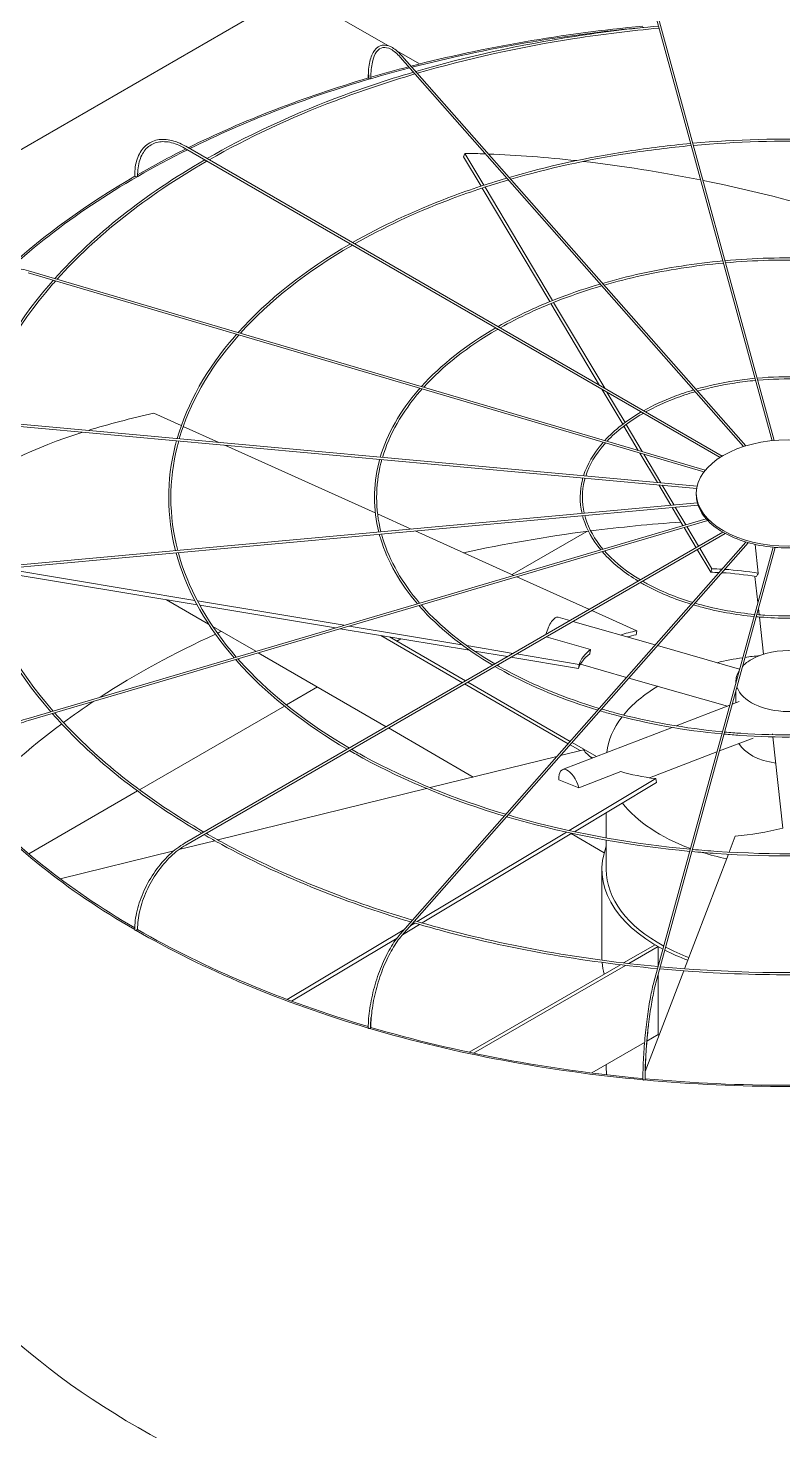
# Model space of a CAD drawing. Header units: millimetres. Extents: x -312439 to 477422, y -331570 to 212570.
# Drawn here: x 398408 to 398622.3, y 106954.5 to 107352.6 of the extents above; entities that cross this region are included whole.
import ezdxf

# ---------------------------------------------------------------- set-up
doc = ezdxf.new("R2010")
doc.units = ezdxf.units.MM

msp = doc.modelspace()

# ---------------------------------------------------------------- linework, layer by layer
at = {"color": 3, "linetype": 'Continuous', "lineweight": 0, "extrusion": (0, 0.816497, 0.57735)}
for p, q in [((398510.107, 107347.577), (398354.671, 107437.318)), ((398548.537, 107400.399), (397558.978, 106829.076))]:
    msp.add_line(p, q, dxfattribs=at)
at = {"color": 0, "linetype": 'Continuous', "lineweight": 0, "extrusion": (0, 0.816497, 0.57735)}
for p, q in [((398619.266, 107235.452), (398585.673, 107357.907)), ((398619.884, 107235.511), (398586.263, 107358.069)), ((398519.137, 107342.363), (398512.715, 107346.071)), ((398611.164, 107233.786), (398513.665, 107344.265)), ((398611.805, 107233.985), (398514.124, 107344.67)), ((398452.432, 107318.485), (398604.464, 107230.709)), ((398605.055, 107231.075), (398452.738, 107319.015)), ((398531.664, 107316.042), (398532.034, 107317.009)), ((398532.034, 107317.009), (398537.418, 107307.961)), ((398536.627, 107307.701), (398531.664, 107316.042)), ((398556.127, 107274.927), (398536.948, 107307.162)), ((398537.739, 107307.421), (398556.89, 107275.235)), ((398599.885, 107226.598), (398407.954, 107283.059)), ((398408.127, 107283.647), (398600.294, 107227.116)), ((398570.27, 107251.158), (398556.444, 107274.394)), ((398557.207, 107274.702), (398571.71, 107250.326)), ((398576.835, 107240.123), (398570.91, 107250.081)), ((398572.351, 107249.249), (398577.49, 107240.612)), ((398384.595, 107241.436), (398597.835, 107221.937)), ((398597.949, 107222.541), (398384.65, 107242.046)), ((398451.475, 107239.761), (398443.717, 107243.253)), ((398462.143, 107234.96), (398452.035, 107239.509)), ((398581.239, 107232.721), (398577.15, 107239.593)), ((398577.805, 107240.083), (398582.386, 107232.384)), ((398506.572, 107214.964), (398463.858, 107234.188)), ((398586.683, 107223.571), (398581.7, 107231.948)), ((398582.846, 107231.61), (398587.683, 107223.48)), ((398590.52, 107217.123), (398587.07, 107222.921)), ((398588.07, 107222.83), (398591.417, 107217.205)), ((398384.595, 107198.293), (398598.036, 107217.811)), ((398597.733, 107220.103), (398597.733, 107220.603)), ((398384.65, 107197.683), (398598.217, 107217.212)), ((398516.76, 107210.378), (398507.223, 107214.671)), ((398593.937, 107211.381), (398590.867, 107216.54)), ((398591.764, 107216.622), (398594.741, 107211.618)), ((398407.954, 107156.67), (398600.524, 107213.319)), ((398600.984, 107212.816), (398408.127, 107156.082)), ((398545.918, 107197.255), (398517.895, 107209.867)), ((398545.411, 107197.483), (398566.603, 107209.718)), ((398597.674, 107205.1), (398594.26, 107210.838)), ((398595.065, 107211.075), (398598.378, 107205.506)), ((398452.432, 107121.244), (398605.285, 107209.494)), ((398452.738, 107120.714), (398605.905, 107209.145)), ((398513.665, 107095.464), (398611.841, 107206.709)), ((398612.492, 107206.521), (398514.124, 107095.059)), ((398615.341, 107197.827), (398614.429, 107206.036)), ((398585.673, 107081.822), (398619.526, 107205.227)), ((398586.263, 107081.66), (398620.146, 107205.172)), ((398601.818, 107198.135), (398597.987, 107204.574)), ((398598.691, 107204.98), (398602.188, 107199.102)), ((398455.98, 107188.876), (398396.548, 107198.771)), ((398401.094, 107199.187), (398455.298, 107190.162)), ((398601.818, 107198.135), (398602.188, 107199.102)), ((398567.366, 107187.602), (398546.776, 107196.869)), ((398614.398, 107196.956), (398615.222, 107189.539)), ((398459.244, 107183.414), (398447.27, 107190.326)), ((398456.054, 107190.036), (398497.77, 107183.091)), ((398495.224, 107182.343), (398456.748, 107188.748)), ((398580.839, 107181.538), (398568.055, 107187.292)), ((398615.406, 107187.891), (398615.61, 107186.051)), ((398472.617, 107175.692), (398460.435, 107182.725)), ((398533.304, 107176.003), (398496.61, 107182.112)), ((398499.156, 107182.861), (398531.185, 107177.528)), ((398558.488, 107185.363), (398561.834, 107184.408)), ((398562.653, 107184.174), (398586.053, 107177.489)), ((398615.679, 107185.43), (398616.854, 107174.864)), ((398508.126, 107180.195), (398531.331, 107166.797)), ((398532.197, 107167.297), (398510.56, 107179.789)), ((398512.662, 107178.575), (398513.824, 107179.246)), ((398555.084, 107179.804), (398567.707, 107176.198)), ((398580.674, 107180.393), (398580.839, 107181.538)), ((398509.678, 107154.295), (398473.35, 107175.269)), ((398532.528, 107177.304), (398545.725, 107175.107)), ((398544.149, 107174.197), (398534.728, 107175.766)), ((398564.26, 107170.849), (398545.099, 107174.039)), ((398546.676, 107174.949), (398564.424, 107171.994)), ((398586.705, 107177.302), (398610.037, 107170.637)), ((398564.26, 107170.849), (398564.424, 107171.994)), ((398564.825, 107172.055), (398577.949, 107168.306)), ((398531.944, 107166.443), (398561.331, 107149.476)), ((398561.916, 107150.139), (398532.81, 107166.943)), ((398578.602, 107168.12), (398606.557, 107160.134)), ((398608.992, 107167.256), (398608.992, 107166.826)), ((398481.325, 107160.483), (398490.143, 107165.574)), ((398608.992, 107164.511), (398608.992, 107161.07)), ((398439.605, 107136.396), (398480.756, 107160.154)), ((398591.998, 107154.534), (398607.226, 107160.391)), ((398607.936, 107160.664), (398609.881, 107161.412)), ((398534.392, 107140.026), (398510.29, 107153.942)), ((398559.774, 107142.139), (398590.871, 107154.1)), ((398569.376, 107145.832), (398562.457, 107149.826)), ((398604.304, 107147.422), (398613.85, 107151.094)), ((398619.393, 107152.031), (398619.366, 107152.273)), ((398622.341, 107125.516), (398619.461, 107151.417)), ((398558.158, 107145.88), (398522.142, 107137.009)), ((398565.681, 107147.734), (398559.202, 107146.138)), ((398561.873, 107149.164), (398564.748, 107147.504)), ((398567.383, 107145.982), (398568.336, 107145.432)), ((398584.477, 107139.796), (398603.594, 107147.149)), ((398558.704, 107139.245), (398564.401, 107136.976)), ((398561.612, 107124.838), (398586.203, 107139.558)), ((398586.409, 107138.427), (398563.152, 107124.506)), ((398564.401, 107136.976), (398576.333, 107141.566)), ((398586.409, 107138.427), (398586.203, 107139.558)), ((398408.14, 107118.23), (398439.027, 107136.062)), ((398521.137, 107136.761), (398461.868, 107122.162)), ((398572.168, 107122.745), (398572.168, 107129.902)), ((398460.995, 107121.947), (398450.802, 107119.437)), ((398518.469, 107099.014), (398560.846, 107124.38)), ((398562.381, 107124.045), (398519.883, 107098.606)), ((398571.582, 107118.555), (398562.23, 107123.954)), ((398572.168, 107113.813), (398572.168, 107122.123)), ((398608.81, 107123.252), (398607.071, 107118.714)), ((398449.356, 107119.08), (398417.096, 107111.134)), ((398606.841, 107118.114), (398594.386, 107085.605)), ((398570.943, 107088.81), (398570.943, 107113.813)), ((398519.163, 107098.176), (398514.311, 107095.271)), ((398516.658, 107097.93), (398517.753, 107098.586)), ((398481.526, 107076.901), (398514.926, 107096.894)), ((398512.737, 107094.329), (398482.818, 107076.42)), ((398586.043, 107092.418), (398577.101, 107087.255)), ((398578.543, 107087.088), (398586.909, 107091.917)), ((398586.909, 107091.917), (398586.043, 107092.418)), ((398586.909, 107091.917), (398586.909, 107086.329)), ((398576.215, 107086.743), (398533.229, 107061.926)), ((398534.497, 107061.657), (398577.653, 107086.574)), ((398594.157, 107085.008), (398583.235, 107056.501)), ((398586.909, 107084.014), (398586.909, 107066.914)), ((398586.909, 107066.914), (398583.705, 107065.065)), ((398583.04, 107064.681), (398568.07, 107056.038)), ((398572.168, 107057.417), (398572.168, 107058.403)), ((398582.557, 107054.732), (398582.455, 107054.463))]:
    msp.add_line(p, q, dxfattribs=at)
at = {"color": 0, "linetype": 'Continuous', "lineweight": 0}
for centre, major_axis, ratio, start_param, end_param in [((398623.967, 107203.592), (-262.225, 0), 0.5773503, 4.8709744, 5.1337903), ((398623.967, 107203.592), (-261.613, 0), 0.5773503, 4.8702538, 5.1336735), ((398623.967, 107203.592), (-261.613, 0), 0.5773503, 5.1364588, 5.1836819), ((398623.967, 107203.592), (-262.225, 0), 0.5773503, 5.1365691, 5.1818933), ((398623.967, 107203.592), (-262.225, 0), 0.5773503, 5.1849758, 5.420347), ((398623.967, 107203.592), (-261.613, 0), 0.5773503, 5.183912, 5.4201653), ((398504.881, 107338.47), (0.306, 0), 0.5773503, 3.1415927, 4.134446), ((398505.02, 107338.313), (0.306, 0.003), 0.5659728, 3.6079382, 5.1787345), ((398505.02, 107338.313), (0.306, 0.003), 0.5659728, 5.1787345, 6.2831853), ((398623.967, 107203.592), (-261.613, 0), 0.5773503, 5.4234857, 5.718128), ((398623.967, 107203.592), (-262.225, 0), 0.5773503, 5.4236595, 5.4949761), ((398624.338, 107161.875), (-236.033, 90.421), 0.5343599, 5.2814302, 5.3074736), ((398624.338, 107161.875), (-236.033, 90.421), 0.5343599, 5.1688261, 5.2776752), ((398624.338, 107161.875), (-236.033, 90.421), 0.5343599, 5.0198116, 5.1604272), ((398623.967, 107203.592), (-262.225, 0), 0.5773503, 5.4989549, 5.7196003), ((398438.546, 107310.645), (0.306, 0), 0.5773503, 3.1415927, 4.450555), ((398438.763, 107310.52), (0.306, 0.004), 0.5683066, 3.9193388, 5.4901351), ((398438.763, 107310.52), (0.306, 0.004), 0.5683066, 5.4901351, 6.2831853), ((398624.338, 107161.875), (-236.033, 90.421), 0.5343599, 4.8289255, 5.0170065), ((398624.132, 107162.054), (-250.189, 35.961), 0.3284711, 5.5638228, 5.6785471), ((398624.132, 107162.054), (-250.189, 35.961), 0.3284711, 5.6885713, 5.965771), ((398623.859, 107220.103), (-26.126, 0), 0.5773503, 0, 0.1535113), ((398623.859, 107220.103), (-26.126, 0), 0.5773503, 0.160648, 0.4676706), ((398623.967, 107062.352), (-261.613, 0), 0.5773503, 4.9315023, 5.0730373), ((398623.967, 107062.352), (-261.613, 0), 0.5773503, 4.8296672, 4.9289778), ((398623.859, 107220.103), (-26.126, 0), 0.5773503, 0.4748072, 0.7818298), ((398623.859, 107220.103), (-26.126, 0), 0.5773503, 0.7889665, 1.0959891), ((398623.859, 107220.103), (-26.126, 0), 0.5773503, 1.1031258, 1.4101484), ((398623.859, 107220.103), (-26.126, 0), 0.5773503, 1.417285, 1.7243076), ((398623.967, 107160.908), (-56.639, 21.698), 0.5343599, 5.2632147, 5.3074736), ((398624.338, 107161.875), (56.639, -21.698), 0.5343599, 2.113134, 2.1658809), ((398623.967, 107160.908), (-56.639, 21.698), 0.5343599, 5.0728277, 5.2488944), ((398624.338, 107161.875), (56.639, -21.698), 0.5343599, 1.92896, 2.0989228), ((398556.969, 107180.049), (1.518, 5.315), 0.3621096, 0, 1.5955332), ((398623.967, 107062.352), (-261.613, 0), 0.5773503, 5.3840325, 5.5566031), ((398623.967, 107062.352), (-261.613, 0), 0.5773503, 5.3759613, 5.381266), ((398624.132, 107162.054), (-60.036, 8.629), 0.3284711, 5.5638228, 5.6832782), ((398623.967, 107160.908), (-60.036, 8.629), 0.3284711, 5.5638228, 5.6281345), ((398623.967, 107160.908), (-60.036, 8.629), 0.3284711, 5.9809914, 6.2156373), ((398624.132, 107162.054), (-60.036, 8.629), 0.3284711, 5.9787164, 6.2156373), ((398623.967, 107144.944), (-51.8, 0), 0.5773503, 4.9668384, 5.1151413), ((398623.967, 107144.944), (-51.8, 0), 0.5773503, 4.8725497, 4.9536635), ((398623.967, 107167.256), (-14.976, 0), 0.5773503, 3.6916997, 5.4977871), ((398623.967, 107167.256), (-14.976, 0), 0.5773503, 5.9253681, 6.3268432), ((398623.967, 107167.256), (-14.976, 0), 0.5773503, 5.4977871, 5.7722245), ((398623.967, 107144.944), (-51.8, 0), 0.5773503, 5.5125312, 5.8454489), ((398623.967, 107167.256), (-14.976, 0), 0.5773503, 0.1968015, 2.9056449), ((398623.967, 107062.352), (-261.613, 0), 0.5773503, 5.5668053, 5.6187776), ((398623.967, 107062.352), (-261.613, 0), 0.5773503, 5.6218563, 5.7966666), ((398623.967, 107144.944), (-51.8, 0), 0.5773503, 5.864801, 6.2160224), ((398623.762, 107162.04), (-59.674, -10.853), 0.3443205, 0.1772511, 0.3142745), ((398623.967, 107152.348), (-14.976, 0), 0.5773503, 0.3310244, 1.3226651), ((398561.758, 107136.979), (-1.984, 5.159), 0.4527097, 4.5393785, 7.2340672), ((398623.762, 107162.04), (-59.674, -10.853), 0.3443205, 0.5921448, 0.8290657), ((398623.967, 107203.592), (-262.225, 0), 0.5773503, 0.4717795, 0.7837457), ((398623.967, 107203.592), (-261.613, 0), 0.5773503, 0.4715588, 0.781436), ((398623.967, 107144.944), (-51.8, 0), 0.5773503, 0.4237953, 1.0021877), ((398623.597, 107161.848), (-56.425, -22.248), 0.5660586, 1.0925617, 1.3294826), ((398623.967, 107113.813), (-53.025, 0), 0.5773503, 6.0678252, 7.1147249), ((398623.967, 107144.944), (-51.8, 0), 0.5773503, 1.0153625, 1.0203014), ((398623.967, 107144.944), (-51.8, 0), 0.5773503, 1.0757224, 1.2236785), ((398623.967, 107113.813), (-51.8, 0), 0.5773503, 0, 0.8158921), ((398438.546, 107096.664), (0.306, 0), 0.5773503, 3.1415927, 6.0213513), ((398623.967, 107203.592), (-262.225, 0), 0.5773503, 0.7858257, 1.0981183), ((398438.763, 107096.789), (0.306, 0.004), 0.5862544, 5.4898935, 6.2831853), ((398623.967, 107203.592), (-261.613, 0), 0.5773503, 0.7858227, 1.096892), ((398623.967, 107113.813), (-53.025, 0), 0.5773503, 0.8456372, 1.0001122), ((398623.967, 107113.813), (-51.8, 0), 0.5773503, 0.8304704, 0.9913861), ((398623.967, 107088.81), (-53.025, 0), 0.5773503, 0, 0.0255506), ((398623.967, 107088.81), (-53.025, 0), 0.5773503, 0.0459168, 0.1554998), ((398504.881, 107068.838), (-0.306, 0), 0.5773503, 0, 3.1415927), ((398623.967, 107203.592), (-262.225, 0), 0.5773503, 1.0998851, 1.4125333), ((398505.02, 107068.996), (-0.306, -0.003), 0.5885883, 2.6652649, 3.1415927), ((398623.967, 107203.592), (-261.613, 0), 0.5773503, 1.1000981, 1.4118355), ((398623.967, 107088.81), (-53.025, 0), 0.5773503, 0.7969487, 0.8037884), ((398623.967, 107057.417), (-51.8, 0), 0.5773503, 0, 0.0632109), ((398582.91, 107054.384), (-0.306, -0.001), 0.5898153, 2.9827557, 3.1415927), ((398623.967, 107203.592), (-261.613, 0), 0.5773503, 1.41439, 1.726367), ((398582.862, 107054.21), (-0.306, 0), 0.5773503, 0, 3.1415927), ((398623.967, 107203.592), (-262.225, 0), 0.5773503, 1.4139544, 1.727034)]:
    msp.add_ellipse(centre, major_axis=major_axis, ratio=ratio, start_param=start_param, end_param=end_param, dxfattribs=at)
msp.add_ellipse((398623.859, 107220.603), major_axis=(-26.126, 0), ratio=0.5773503, dxfattribs=at)
at = {"color": 3, "linetype": 'Continuous', "lineweight": 0}
msp.add_ellipse((398623.967, 107062.852), major_axis=(-262.225, 0), ratio=0.5773503, start_param=0, end_param=2.3561945, dxfattribs=at)
at = {"color": 0, "linetype": 'Continuous', "lineweight": 0}
for points, knots in [([(398586.982, 107353.132), (398578.976, 107352.395), (398571.035, 107351.418), (398547.608, 107347.792), (398532.446, 107344.444), (398518.039, 107340.233)], [5.65586592, 5.65586592, 5.65586592, 5.65586592, 5.75969853, 5.75969853, 5.96646224, 5.96646224, 5.96646224, 5.96646224]), ([(398587.147, 107352.532), (398579.07, 107351.791), (398571.06, 107350.805), (398547.739, 107347.187), (398532.743, 107343.879), (398518.487, 107339.726)], [5.65539644, 5.65539644, 5.65539644, 5.65539644, 5.76029586, 5.76029586, 5.96514032, 5.96514032, 5.96514032, 5.96514032]), ([(398504.575, 107338.47), (398504.575, 107340.185), (398504.725, 107341.734), (398505.322, 107344.36), (398505.766, 107345.438), (398506.947, 107347.023), (398507.696, 107347.529), (398509.336, 107347.814), (398510.196, 107347.64), (398512.009, 107346.72), (398512.974, 107345.934), (398513.998, 107344.811), (398514.061, 107344.741), (398514.124, 107344.67)], [4.712389, 4.712389, 4.712389, 4.712389, 5.0265482, 5.0265482, 5.3407075, 5.3407075, 5.6548668, 5.6548668, 5.9484515, 5.9484515, 6.2626108, 6.2626108, 6.2831853, 6.2831853, 6.2831853, 6.2831853]), ([(398513.665, 107344.265), (398512.75, 107345.301), (398511.842, 107346.066), (398510.159, 107346.988), (398509.394, 107347.145), (398508.052, 107346.91), (398507.455, 107346.516), (398506.428, 107345.117), (398506.011, 107344.112), (398505.459, 107341.609), (398505.319, 107340.118), (398505.325, 107338.411), (398505.326, 107338.363), (398505.326, 107338.315)], [0, 0, 0, 0, 0.3146448, 0.3146448, 0.6289116, 0.6289116, 0.9461796, 0.9461796, 1.2634477, 1.2634477, 1.5772832, 1.5772832, 1.5863402, 1.5863402, 1.5863402, 1.5863402]), ([(398517.391, 107340.043), (398509.717, 107337.782), (398502.259, 107335.277), (398482.027, 107327.589), (398469.85, 107321.881), (398458.773, 107315.531)], [5.96956861, 5.96956861, 5.96956861, 5.96956861, 6.07987049, 6.07987049, 6.27966483, 6.27966483, 6.27966483, 6.27966483]), ([(398517.838, 107339.536), (398510.065, 107337.254), (398502.513, 107334.72), (398482.363, 107327.059), (398470.337, 107321.431), (398459.387, 107315.176)], [5.96825255, 5.96825255, 5.96825255, 5.96825255, 6.08012371, 6.08012371, 6.27780239, 6.27780239, 6.27780239, 6.27780239]), ([(398504.723, 107339.325), (398504.717, 107339.12), (398504.714, 107338.914), (398504.712, 107338.574), (398504.713, 107338.444), (398504.714, 107338.312)], [7.805980691, 7.805980691, 7.805980691, 7.805980691, 7.845140151, 7.845140151, 7.869416781, 7.869416781, 7.869416781, 7.869416781]), ([(398438.24, 107310.645), (398438.24, 107312.37), (398438.476, 107313.965), (398439.41, 107316.744), (398440.108, 107317.928), (398441.907, 107319.748), (398443.005, 107320.384), (398445.473, 107321.036), (398446.84, 107321.053), (398449.705, 107320.484), (398451.204, 107319.896), (398452.711, 107319.03), (398452.725, 107319.023), (398452.738, 107319.015)], [0, 0, 0, 0, 0.3141593, 0.3141593, 0.6283185, 0.6283185, 0.9411039, 0.9411039, 1.2538555, 1.2538555, 1.5680148, 1.5680148, 1.5707963, 1.5707963, 1.5707963, 1.5707963]), ([(398650.974, 107319.861), (398645.39, 107320.364), (398639.764, 107320.711), (398621.647, 107321.323), (398609.093, 107320.973), (398596.745, 107319.861)], [5.34296141, 5.34296141, 5.34296141, 5.34296141, 5.43938168, 5.43938168, 5.65261288, 5.65261288, 5.65261288, 5.65261288]), ([(398452.432, 107318.485), (398450.994, 107319.315), (398449.562, 107319.875), (398446.863, 107320.41), (398445.596, 107320.385), (398443.345, 107319.772), (398442.358, 107319.184), (398440.736, 107317.491), (398440.1, 107316.382), (398439.255, 107313.735), (398439.047, 107312.197), (398439.069, 107310.524)], [4.712389, 4.712389, 4.712389, 4.712389, 5.029657, 5.029657, 5.3469251, 5.3469251, 5.6641931, 5.6641931, 5.9814611, 5.9814611, 6.2987292, 6.2987292, 6.2987292, 6.2987292]), ([(398596.125, 107319.804), (398590.14, 107319.252), (398584.204, 107318.521), (398566.688, 107315.811), (398555.35, 107313.312), (398544.572, 107310.168)], [5.65618024, 5.65618024, 5.65618024, 5.65618024, 5.75959703, 5.75959703, 5.96555925, 5.96555925, 5.96555925, 5.96555925]), ([(398596.29, 107319.204), (398590.234, 107318.648), (398584.229, 107317.908), (398566.819, 107315.206), (398555.646, 107312.746), (398545.02, 107309.661)], [5.6555551, 5.6555551, 5.6555551, 5.6555551, 5.760393, 5.760393, 5.9637948, 5.9637948, 5.9637948, 5.9637948]), ([(398650.809, 107319.26), (398645.202, 107319.764), (398639.552, 107320.11), (398621.544, 107320.705), (398609.126, 107320.357), (398596.909, 107319.26)], [5.34359392, 5.34359392, 5.34359392, 5.34359392, 5.44060854, 5.44060854, 5.65198037, 5.65198037, 5.65198037, 5.65198037]), ([(398543.923, 107309.978), (398538.173, 107308.284), (398532.584, 107306.406), (398517.463, 107300.661), (398508.373, 107296.405), (398500.096, 107291.673)], [5.96969757, 5.96969757, 5.96969757, 5.96969757, 6.07982614, 6.07982614, 6.27841616, 6.27841616, 6.27841616, 6.27841616]), ([(398544.371, 107309.471), (398538.52, 107307.755), (398532.837, 107305.849), (398517.799, 107300.131), (398508.859, 107295.955), (398500.711, 107291.318)], [5.96794353, 5.96794353, 5.96794353, 5.96794353, 6.08016355, 6.08016355, 6.27592849, 6.27592849, 6.27592849, 6.27592849]), ([(398605.265, 107286.487), (398601.302, 107286.12), (398597.371, 107285.636), (398585.765, 107283.842), (398578.247, 107282.189), (398571.097, 107280.113)], [5.65683386, 5.65683386, 5.65683386, 5.65683386, 5.75939254, 5.75939254, 5.96383461, 5.96383461, 5.96383461, 5.96383461]), ([(398605.43, 107285.887), (398601.396, 107285.516), (398597.397, 107285.023), (398585.896, 107283.236), (398578.544, 107281.624), (398571.545, 107279.605)], [5.65589869, 5.65589869, 5.65589869, 5.65589869, 5.76058509, 5.76058509, 5.96118261, 5.96118261, 5.96118261, 5.96118261]), ([(398641.834, 107286.544), (398638.16, 107286.872), (398634.46, 107287.1), (398622.45, 107287.508), (398614.1, 107287.278), (398605.885, 107286.544)], [5.34408303, 5.34408303, 5.34408303, 5.34408303, 5.43906993, 5.43906993, 5.65149126, 5.65149126, 5.65149126, 5.65149126]), ([(398641.669, 107285.943), (398637.972, 107286.272), (398634.248, 107286.498), (398622.347, 107286.889), (398614.133, 107286.662), (398606.049, 107285.943)], [5.34503474, 5.34503474, 5.34503474, 5.34503474, 5.44090812, 5.44090812, 5.65053954, 5.65053954, 5.65053954, 5.65053954]), ([(398390.045, 107272.346), (398390.045, 107274.079), (398390.344, 107275.729), (398391.52, 107278.698), (398392.396, 107280.017), (398394.637, 107282.184), (398396.001, 107283.032), (398399.072, 107284.173), (398400.779, 107284.467), (398404.368, 107284.48), (398406.249, 107284.199), (398408.127, 107283.647)], [4.712389, 4.712389, 4.712389, 4.712389, 5.0265482, 5.0265482, 5.3407075, 5.3407075, 5.6548668, 5.6548668, 5.969026, 5.969026, 6.2831853, 6.2831853, 6.2831853, 6.2831853]), ([(398415.095, 107280.958), (398414.87, 107280.703), (398414.646, 107280.448), (398403.806, 107267.978), (398396.408, 107254.824), (398392.573, 107241.322)], [0.31387846, 0.31387846, 0.31387846, 0.31387846, 0.32022171, 0.32022171, 0.6228537, 0.6228537, 0.6228537, 0.6228537]), ([(398415.744, 107280.767), (398415.471, 107280.46), (398415.201, 107280.152), (398404.369, 107267.706), (398397.015, 107254.65), (398393.193, 107241.265)], [0.31209175, 0.31209175, 0.31209175, 0.31209175, 0.31977769, 0.31977769, 0.62202139, 0.62202139, 0.62202139, 0.62202139]), ([(398570.448, 107279.923), (398566.623, 107278.795), (398562.905, 107277.545), (398552.895, 107273.743), (398546.888, 107270.938), (398541.41, 107267.82)], [5.97003164, 5.97003164, 5.97003164, 5.97003164, 6.07973571, 6.07973571, 6.27604568, 6.27604568, 6.27604568, 6.27604568]), ([(398570.895, 107279.416), (398566.971, 107278.266), (398563.159, 107276.988), (398553.231, 107273.212), (398547.375, 107270.487), (398542.026, 107267.465)], [5.96740299, 5.96740299, 5.96740299, 5.96740299, 6.08024114, 6.08024114, 6.27230164, 6.27230164, 6.27230164, 6.27230164]), ([(398467.161, 107265.642), (398466.984, 107265.442), (398466.809, 107265.242), (398458.715, 107255.93), (398453.179, 107246.118), (398450.283, 107236.044)], [0.31368489, 0.31368489, 0.31368489, 0.31368489, 0.32029533, 0.32029533, 0.62093354, 0.62093354, 0.62093354, 0.62093354]), ([(398467.81, 107265.451), (398467.586, 107265.199), (398467.364, 107264.947), (398459.278, 107255.658), (398453.787, 107245.945), (398450.904, 107235.988)], [0.31130083, 0.31130083, 0.31130083, 0.31130083, 0.31970361, 0.31970361, 0.61980435, 0.61980435, 0.61980435, 0.61980435]), ([(398632.694, 107253.226), (398630.931, 107253.381), (398629.156, 107253.489), (398623.254, 107253.692), (398619.107, 107253.584), (398615.025, 107253.226)], [5.34742678, 5.34742678, 5.34742678, 5.34742678, 5.43812478, 5.43812478, 5.64814751, 5.64814751, 5.64814751, 5.64814751]), ([(398519.218, 107250.328), (398519.094, 107250.187), (398518.97, 107250.045), (398513.621, 107243.89), (398509.947, 107237.417), (398507.992, 107230.767)], [0.31344956, 0.31344956, 0.31344956, 0.31344956, 0.32044212, 0.32044212, 0.61727915, 0.61727915, 0.61727915, 0.61727915]), ([(398519.868, 107250.137), (398519.695, 107249.944), (398519.525, 107249.75), (398514.185, 107243.618), (398510.555, 107237.244), (398508.614, 107230.71)], [0.30986952, 0.30986952, 0.30986952, 0.30986952, 0.31955549, 0.31955549, 0.6155298, 0.6155298, 0.6155298, 0.6155298]), ([(398596.973, 107249.867), (398595.074, 107249.306), (398593.228, 107248.685), (398588.328, 107246.825), (398585.404, 107245.47), (398582.726, 107243.967)], [5.97102709, 5.97102709, 5.97102709, 5.97102709, 6.0794509, 6.0794509, 6.26898955, 6.26898955, 6.26898955, 6.26898955]), ([(398597.42, 107249.36), (398595.422, 107248.777), (398593.482, 107248.128), (398588.664, 107246.295), (398585.892, 107245.018), (398583.344, 107243.61)], [5.96578422, 5.96578422, 5.96578422, 5.96578422, 6.08045705, 6.08045705, 6.26142742, 6.26142742, 6.26142742, 6.26142742]), ([(398614.405, 107253.17), (398612.465, 107252.988), (398610.54, 107252.75), (398604.842, 107251.872), (398601.145, 107251.066), (398597.623, 107250.056)], [5.65878241, 5.65878241, 5.65878241, 5.65878241, 5.75876753, 5.75876753, 5.95869527, 5.95869527, 5.95869527, 5.95869527]), ([(398614.569, 107252.571), (398612.559, 107252.384), (398610.565, 107252.137), (398604.973, 107251.267), (398601.442, 107250.501), (398598.072, 107249.547)], [5.65692719, 5.65692719, 5.65692719, 5.65692719, 5.76114351, 5.76114351, 5.95335964, 5.95335964, 5.95335964, 5.95335964]), ([(398632.529, 107252.626), (398630.743, 107252.78), (398628.944, 107252.887), (398623.152, 107253.074), (398619.14, 107252.967), (398615.189, 107252.626)], [5.34934775, 5.34934775, 5.34934775, 5.34934775, 5.44178794, 5.44178794, 5.64622654, 5.64622654, 5.64622654, 5.64622654]), ([(398450.114, 107235.445), (398449.989, 107234.993), (398449.869, 107234.541), (398447.257, 107224.217), (398447.289, 107214.127), (398449.848, 107204.26)], [0.62689443, 0.62689443, 0.62689443, 0.62689443, 0.64035432, 0.64035432, 0.93404611, 0.93404611, 0.93404611, 0.93404611]), ([(398450.734, 107235.388), (398450.606, 107234.929), (398450.484, 107234.47), (398447.867, 107224.179), (398447.901, 107214.141), (398450.466, 107204.316)], [0.62582334, 0.62582334, 0.62582334, 0.62582334, 0.63964072, 0.63964072, 0.93502054, 0.93502054, 0.93502054, 0.93502054]), ([(398571.276, 107235.014), (398571.203, 107234.931), (398571.13, 107234.848), (398568.527, 107231.849), (398566.716, 107228.715), (398565.705, 107225.49)], [0.31275087, 0.31275087, 0.31275087, 0.31275087, 0.32087906, 0.32087906, 0.60646372, 0.60646372, 0.60646372, 0.60646372]), ([(398571.926, 107234.823), (398571.805, 107234.688), (398571.685, 107234.553), (398569.092, 107231.578), (398567.325, 107228.543), (398566.33, 107225.433)], [0.30556743, 0.30556743, 0.30556743, 0.30556743, 0.31911145, 0.31911145, 0.60263629, 0.60263629, 0.60263629, 0.60263629]), ([(398507.821, 107230.168), (398507.731, 107229.846), (398507.646, 107229.524), (398505.92, 107222.695), (398505.918, 107216.044), (398507.558, 107209.537)], [0.62618978, 0.62618978, 0.62618978, 0.62618978, 0.64052907, 0.64052907, 0.92987427, 0.92987427, 0.92987427, 0.92987427]), ([(398508.441, 107230.111), (398508.348, 107229.782), (398508.26, 107229.453), (398506.53, 107222.657), (398506.53, 107216.059), (398508.175, 107209.593)], [0.62457061, 0.62457061, 0.62457061, 0.62457061, 0.6394598, 0.6394598, 0.93127617, 0.93127617, 0.93127617, 0.93127617]), ([(398565.527, 107224.891), (398565.473, 107224.699), (398565.422, 107224.507), (398564.582, 107221.173), (398564.548, 107217.962), (398565.273, 107214.815)], [0.62410482, 0.62410482, 0.62410482, 0.62410482, 0.64104385, 0.64104385, 0.91753144, 0.91753144, 0.91753144, 0.91753144]), ([(398566.148, 107224.834), (398566.091, 107224.635), (398566.036, 107224.435), (398565.193, 107221.135), (398565.16, 107217.976), (398565.889, 107214.871)], [0.62079185, 0.62079185, 0.62079185, 0.62079185, 0.63891194, 0.63891194, 0.91997787, 0.91997787, 0.91997787, 0.91997787]), ([(398565.421, 107214.213), (398565.49, 107213.949), (398565.564, 107213.685), (398566.579, 107210.333), (398568.247, 107207.326), (398570.58, 107204.51)], [0.93516687, 0.93516687, 0.93516687, 0.93516687, 0.95843835, 0.95843835, 1.2316048, 1.2316048, 1.2316048, 1.2316048]), ([(398566.039, 107214.27), (398566.108, 107214.012), (398566.182, 107213.754), (398567.199, 107210.458), (398568.87, 107207.487), (398571.221, 107204.699)], [0.93813971, 0.93813971, 0.93813971, 0.93813971, 0.96156851, 0.96156851, 1.23828559, 1.23828559, 1.23828559, 1.23828559]), ([(398507.714, 107208.936), (398507.837, 107208.477), (398507.968, 107208.019), (398510.045, 107201.188), (398513.564, 107194.983), (398518.514, 107189.194)], [0.93878416, 0.93878416, 0.93878416, 0.93878416, 0.9592157, 0.9592157, 1.24402203, 1.24402203, 1.24402203, 1.24402203]), ([(398508.333, 107208.993), (398508.455, 107208.54), (398508.586, 107208.088), (398510.665, 107201.313), (398514.188, 107195.145), (398519.159, 107189.383)], [0.94031776, 0.94031776, 0.94031776, 0.94031776, 0.96078603, 0.96078603, 1.24747633, 1.24747633, 1.24747633, 1.24747633]), ([(398450.007, 107203.659), (398450.183, 107203.006), (398450.371, 107202.353), (398453.511, 107192.043), (398458.882, 107182.64), (398466.454, 107173.879)], [0.94000678, 0.94000678, 0.94000678, 0.94000678, 0.95947637, 0.95947637, 1.24820492, 1.24820492, 1.24820492, 1.24820492]), ([(398450.626, 107203.716), (398450.802, 107203.068), (398450.989, 107202.422), (398454.131, 107192.169), (398459.507, 107182.803), (398467.1, 107174.069)], [0.94103976, 0.94103976, 0.94103976, 0.94103976, 0.9605244, 0.9605244, 1.25053309, 1.25053309, 1.25053309, 1.25053309]), ([(398571.013, 107203.999), (398571.259, 107203.714), (398571.512, 107203.431), (398574.318, 107200.399), (398577.513, 107197.856), (398581.238, 107195.611)], [1.24820371, 1.24820371, 1.24820371, 1.24820371, 1.27608724, 1.27608724, 1.54927756, 1.54927756, 1.54927756, 1.54927756]), ([(398571.659, 107204.189), (398571.912, 107203.902), (398572.172, 107203.617), (398574.97, 107200.65), (398578.144, 107198.16), (398581.845, 107195.961)], [1.2552022, 1.2552022, 1.2552022, 1.2552022, 1.28394226, 1.28394226, 1.55644282, 1.55644282, 1.55644282, 1.55644282]), ([(398392.304, 107198.383), (398392.533, 107197.538), (398392.775, 107196.695), (398396.978, 107182.907), (398404.205, 107170.303), (398414.403, 107158.567)], [0.94070481, 0.94070481, 0.94070481, 0.94070481, 0.95960699, 0.95960699, 1.25038008, 1.25038008, 1.25038008, 1.25038008]), ([(398392.923, 107198.439), (398393.151, 107197.601), (398393.394, 107196.764), (398397.599, 107183.033), (398404.83, 107170.466), (398415.049, 107158.757)], [0.94148414, 0.94148414, 0.94148414, 0.94148414, 0.96039344, 0.96039344, 1.25213605, 1.25213605, 1.25213605, 1.25213605]), ([(398614.841, 107196.882), (398614.946, 107197.156), (398615.086, 107197.434), (398615.286, 107197.745), (398615.313, 107197.786), (398615.341, 107197.827)], [0, 0, 0, 0, 1.7008868, 1.7008868, 1.9577529, 1.9577529, 1.9577529, 1.9577529]), ([(398581.842, 107195.252), (398582.291, 107194.989), (398582.748, 107194.73), (398587.111, 107192.337), (398591.516, 107190.509), (398596.264, 107189.058)], [1.5639266, 1.5639266, 1.5639266, 1.5639266, 1.59638594, 1.59638594, 1.86940636, 1.86940636, 1.86940636, 1.86940636]), ([(398582.453, 107195.605), (398582.899, 107195.348), (398583.352, 107195.095), (398587.668, 107192.761), (398592.02, 107190.978), (398596.709, 107189.563)], [1.5712561, 1.5712561, 1.5712561, 1.5712561, 1.60358263, 1.60358263, 1.87454698, 1.87454698, 1.87454698, 1.87454698]), ([(398518.954, 107188.685), (398519.407, 107188.166), (398519.872, 107187.65), (398525.582, 107181.509), (398532.193, 107176.315), (398539.92, 107171.756)], [1.2523872, 1.2523872, 1.2523872, 1.2523872, 1.27803342, 1.27803342, 1.55997281, 1.55997281, 1.55997281, 1.55997281]), ([(398519.602, 107188.875), (398520.061, 107188.354), (398520.532, 107187.836), (398526.235, 107181.76), (398532.825, 107176.62), (398540.53, 107172.108)], [1.2559207, 1.2559207, 1.2559207, 1.2559207, 1.28197401, 1.28197401, 1.56361702, 1.56361702, 1.56361702, 1.56361702]), ([(398596.909, 107188.864), (398597.531, 107188.68), (398598.158, 107188.502), (398603.657, 107187.011), (398608.834, 107186.079), (398614.133, 107185.568)], [1.88173801, 1.88173801, 1.88173801, 1.88173801, 1.91726722, 1.91726722, 2.19052772, 2.19052772, 2.19052772, 2.19052772]), ([(398597.356, 107189.371), (398597.978, 107189.189), (398598.606, 107189.013), (398604.018, 107187.567), (398609.099, 107186.663), (398614.297, 107186.167)], [1.88697171, 1.88697171, 1.88697171, 1.88697171, 1.922693, 1.922693, 2.19235404, 2.19235404, 2.19235404, 2.19235404]), ([(398614.917, 107186.11), (398615.668, 107186.043), (398616.421, 107185.985), (398622.367, 107185.591), (398627.638, 107185.65), (398632.802, 107186.11)], [2.2030547, 2.2030547, 2.2030547, 2.2030547, 2.24193573, 2.24193573, 2.50933428, 2.50933428, 2.50933428, 2.50933428]), ([(398614.752, 107185.51), (398615.468, 107185.445), (398616.186, 107185.388), (398622.24, 107184.973), (398627.659, 107185.031), (398632.966, 107185.51)], [2.20116261, 2.20116261, 2.20116261, 2.20116261, 2.23802396, 2.23802396, 2.51122637, 2.51122637, 2.51122637, 2.51122637]), ([(398567.707, 107176.198), (398567.696, 107176.144), (398567.684, 107176.091), (398567.602, 107175.685), (398567.542, 107175.34), (398567.495, 107175.016)], [52.4705624, 52.4705624, 52.4705624, 52.4705624, 52.7274285, 52.7274285, 54.4283153, 54.4283153, 54.4283153, 54.4283153]), ([(398466.896, 107173.371), (398467.556, 107172.618), (398468.232, 107171.869), (398476.847, 107162.618), (398486.874, 107154.774), (398498.605, 107147.903)], [1.25379638, 1.25379638, 1.25379638, 1.25379638, 1.27868669, 1.27868669, 1.5635663, 1.5635663, 1.5635663, 1.5635663]), ([(398467.544, 107173.561), (398468.21, 107172.806), (398468.893, 107172.055), (398477.499, 107162.87), (398487.507, 107155.08), (398499.216, 107148.255)], [1.25615972, 1.25615972, 1.25615972, 1.25615972, 1.28131662, 1.28131662, 1.56600951, 1.56600951, 1.56600951, 1.56600951]), ([(398540.528, 107171.4), (398541.38, 107170.904), (398542.245, 107170.417), (398551.059, 107165.599), (398560.046, 107161.907), (398569.737, 107159.001)], [1.56734097, 1.56734097, 1.56734097, 1.56734097, 1.5981909, 1.5981909, 1.87714164, 1.87714164, 1.87714164, 1.87714164]), ([(398541.14, 107171.753), (398541.988, 107171.263), (398542.849, 107170.781), (398551.617, 107166.024), (398560.551, 107162.377), (398570.184, 107159.507)], [1.57102631, 1.57102631, 1.57102631, 1.57102631, 1.60180119, 1.60180119, 1.87974458, 1.87974458, 1.87974458, 1.87974458]), ([(398414.846, 107158.059), (398415.71, 107157.075), (398416.595, 107156.097), (398428.113, 107143.738), (398441.562, 107133.241), (398457.301, 107124.056)], [1.25457919, 1.25457919, 1.25457919, 1.25457919, 1.27901417, 1.27901417, 1.56542833, 1.56542833, 1.56542833, 1.56542833]), ([(398415.494, 107158.25), (398416.364, 107157.263), (398417.256, 107156.283), (398428.766, 107143.989), (398442.195, 107133.547), (398457.912, 107124.408)], [1.25635494, 1.25635494, 1.25635494, 1.25635494, 1.28098769, 1.28098769, 1.56726607, 1.56726607, 1.56726607, 1.56726607]), ([(398570.384, 107158.808), (398571.614, 107158.445), (398572.856, 107158.094), (398583.9, 107155.111), (398594.325, 107153.253), (398604.993, 107152.25)], [1.88333864, 1.88333864, 1.88333864, 1.88333864, 1.91863403, 1.91863403, 2.19480098, 2.19480098, 2.19480098, 2.19480098]), ([(398570.831, 107159.315), (398572.062, 107158.954), (398573.303, 107158.606), (398584.261, 107155.667), (398594.59, 107153.837), (398605.158, 107152.85)], [1.88596498, 1.88596498, 1.88596498, 1.88596498, 1.92135596, 1.92135596, 2.19572889, 2.19572889, 2.19572889, 2.19572889]), ([(398390.045, 107134.962), (398390.045, 107136.695), (398390.344, 107138.509), (398391.507, 107142.13), (398392.37, 107143.935), (398394.574, 107147.364), (398395.915, 107148.988), (398398.947, 107151.897), (398400.636, 107153.183), (398404.201, 107155.293), (398406.076, 107156.117), (398407.954, 107156.67)], [4.712389, 4.712389, 4.712389, 4.712389, 5.0265482, 5.0265482, 5.3407075, 5.3407075, 5.6548668, 5.6548668, 5.969026, 5.969026, 6.2831853, 6.2831853, 6.2831853, 6.2831853]), ([(398408.127, 107156.082), (398406.311, 107155.548), (398404.492, 107154.747), (398401.034, 107152.689), (398399.394, 107151.432), (398396.461, 107148.591), (398395.168, 107147.006), (398393.057, 107143.67), (398392.24, 107141.919), (398391.163, 107138.429), (398390.902, 107136.691), (398390.93, 107135.048)], [6.2831853, 6.2831853, 6.2831853, 6.2831853, 6.6004533, 6.6004533, 6.9177214, 6.9177214, 7.2349894, 7.2349894, 7.5522575, 7.5522575, 7.8695255, 7.8695255, 7.8695255, 7.8695255]), ([(398605.612, 107152.193), (398607.115, 107152.056), (398608.622, 107151.937), (398620.753, 107151.112), (398631.543, 107151.233), (398642.106, 107152.193)], [2.20014358, 2.20014358, 2.20014358, 2.20014358, 2.23901367, 2.23901367, 2.5122454, 2.5122454, 2.5122454, 2.5122454]), ([(398605.777, 107152.793), (398607.315, 107152.654), (398608.857, 107152.533), (398620.88, 107151.73), (398631.521, 107151.852), (398641.941, 107152.793)], [2.20108803, 2.20108803, 2.20108803, 2.20108803, 2.24097619, 2.24097619, 2.51130095, 2.51130095, 2.51130095, 2.51130095]), ([(398499.215, 107147.547), (398500.469, 107146.82), (398501.742, 107146.104), (398515.007, 107138.862), (398528.576, 107133.306), (398543.212, 107128.945)], [1.56848817, 1.56848817, 1.56848817, 1.56848817, 1.5987935, 1.5987935, 1.87973748, 1.87973748, 1.87973748, 1.87973748]), ([(398499.827, 107147.901), (398501.077, 107147.179), (398502.347, 107146.468), (398515.565, 107139.287), (398529.081, 107133.776), (398543.659, 107129.451)], [1.57094967, 1.57094967, 1.57094967, 1.57094967, 1.60120298, 1.60120298, 1.88148008, 1.88148008, 1.88148008, 1.88148008]), ([(398543.859, 107128.753), (398545.698, 107128.211), (398547.553, 107127.687), (398564.142, 107123.212), (398579.817, 107120.427), (398595.853, 107118.933)], [1.8838758, 1.8838758, 1.8838758, 1.8838758, 1.91908947, 1.91908947, 2.1962344, 2.1962344, 2.1962344, 2.1962344]), ([(398544.307, 107129.26), (398546.145, 107128.72), (398548.001, 107128.198), (398564.504, 107123.767), (398580.082, 107121.012), (398596.018, 107119.533)], [1.88562881, 1.88562881, 1.88562881, 1.88562881, 1.92090607, 1.92090607, 2.19685631, 2.19685631, 2.19685631, 2.19685631]), ([(398457.911, 107123.701), (398459.564, 107122.743), (398461.242, 107121.8), (398478.957, 107112.135), (398497.112, 107104.714), (398516.695, 107098.898)], [1.56912341, 1.56912341, 1.56912341, 1.56912341, 1.59909496, 1.59909496, 1.88107719, 1.88107719, 1.88107719, 1.88107719]), ([(398458.524, 107124.054), (398460.173, 107123.102), (398461.847, 107122.165), (398479.515, 107112.561), (398497.617, 107105.185), (398517.142, 107099.404)], [1.57097144, 1.57097144, 1.57097144, 1.57097144, 1.60090305, 1.60090305, 1.88238695, 1.88238695, 1.88238695, 1.88238695]), ([(398438.24, 107096.664), (398438.24, 107098.389), (398438.476, 107100.244), (398439.395, 107104.039), (398440.077, 107105.979), (398441.821, 107109.757), (398442.883, 107111.596), (398445.283, 107114.996), (398446.622, 107116.556), (398449.449, 107119.249), (398450.937, 107120.382), (398452.432, 107121.244)], [0, 0, 0, 0, 0.3141593, 0.3141593, 0.6283185, 0.6283185, 0.9424778, 0.9424778, 1.2566371, 1.2566371, 1.5707963, 1.5707963, 1.5707963, 1.5707963]), ([(398452.738, 107120.714), (398451.3, 107119.884), (398449.857, 107118.785), (398447.11, 107116.158), (398445.807, 107114.63), (398443.474, 107111.3), (398442.445, 107109.499), (398440.764, 107105.804), (398440.113, 107103.912), (398439.254, 107100.229), (398439.047, 107098.439), (398439.069, 107096.793)], [4.712389, 4.712389, 4.712389, 4.712389, 5.029657, 5.029657, 5.3469251, 5.3469251, 5.6641931, 5.6641931, 5.9814611, 5.9814611, 6.2987292, 6.2987292, 6.2987292, 6.2987292]), ([(398596.473, 107118.876), (398598.762, 107118.668), (398601.058, 107118.485), (398619.266, 107117.252), (398635.426, 107117.436), (398651.246, 107118.876)], [2.19980176, 2.19980176, 2.19980176, 2.19980176, 2.23934285, 2.23934285, 2.51258722, 2.51258722, 2.51258722, 2.51258722]), ([(398596.637, 107119.476), (398598.961, 107119.265), (398601.293, 107119.082), (398619.393, 107117.869), (398635.405, 107118.055), (398651.081, 107119.476)], [2.20043103, 2.20043103, 2.20043103, 2.20043103, 2.24065263, 2.24065263, 2.51195795, 2.51195795, 2.51195795, 2.51195795]), ([(398517.343, 107098.706), (398519.787, 107097.986), (398522.252, 107097.291), (398544.385, 107091.323), (398565.31, 107087.612), (398586.716, 107085.628)], [1.88418355, 1.88418355, 1.88418355, 1.88418355, 1.91931715, 1.91931715, 2.19696607, 2.19696607, 2.19696607, 2.19696607]), ([(398517.79, 107099.213), (398520.234, 107098.495), (398522.7, 107097.802), (398544.747, 107091.879), (398565.575, 107088.197), (398586.881, 107086.227)], [1.88549918, 1.88549918, 1.88549918, 1.88549918, 1.92068034, 1.92068034, 2.19743376, 2.19743376, 2.19743376, 2.19743376]), ([(398504.575, 107068.838), (398504.575, 107070.554), (398504.726, 107072.435), (398505.313, 107076.351), (398505.749, 107078.385), (398506.865, 107082.412), (398507.545, 107084.404), (398509.081, 107088.154), (398509.939, 107089.911), (398511.75, 107093.022), (398512.704, 107094.376), (398513.665, 107095.464)], [4.712389, 4.712389, 4.712389, 4.712389, 5.0265482, 5.0265482, 5.3407075, 5.3407075, 5.6548668, 5.6548668, 5.969026, 5.969026, 6.2831853, 6.2831853, 6.2831853, 6.2831853]), ([(398514.124, 107095.059), (398513.21, 107094.023), (398512.289, 107092.719), (398510.528, 107089.693), (398509.688, 107087.968), (398508.184, 107084.282), (398507.519, 107082.321), (398506.432, 107078.361), (398506.01, 107076.363), (398505.451, 107072.531), (398505.314, 107070.698), (398505.326, 107069.027), (398505.326, 107069.013), (398505.326, 107068.999)], [0, 0, 0, 0, 0.3146448, 0.3146448, 0.6317673, 0.6317673, 0.9490354, 0.9490354, 1.2663034, 1.2663034, 1.5835715, 1.5835715, 1.5863402, 1.5863402, 1.5863402, 1.5863402]), ([(398587.501, 107086.171), (398590.61, 107085.888), (398593.73, 107085.642), (398617.905, 107084.02), (398639.286, 107084.269), (398660.218, 107086.171)], [2.20011555, 2.20011555, 2.20011555, 2.20011555, 2.24049017, 2.24049017, 2.51227343, 2.51227343, 2.51227343, 2.51227343]), ([(398587.336, 107085.571), (398590.411, 107085.29), (398593.495, 107085.046), (398617.777, 107083.402), (398639.307, 107083.65), (398660.382, 107085.571)], [2.19964371, 2.19964371, 2.19964371, 2.19964371, 2.23950729, 2.23950729, 2.51274527, 2.51274527, 2.51274527, 2.51274527]), ([(398582.556, 107054.21), (398582.556, 107055.913), (398582.608, 107057.803), (398582.809, 107061.774), (398582.959, 107063.854), (398583.342, 107068.002), (398583.575, 107070.07), (398584.103, 107073.993), (398584.397, 107075.847), (398585.018, 107079.164), (398585.344, 107080.625), (398585.673, 107081.822)], [4.712389, 4.712389, 4.712389, 4.712389, 5.0265482, 5.0265482, 5.3407075, 5.3407075, 5.6548668, 5.6548668, 5.969026, 5.969026, 6.2831853, 6.2831853, 6.2831853, 6.2831853]), ([(398586.263, 107081.66), (398585.945, 107080.5), (398585.625, 107079.069), (398585.014, 107075.803), (398584.724, 107073.966), (398584.203, 107070.077), (398583.973, 107068.027), (398583.598, 107063.917), (398583.452, 107061.859), (398583.259, 107057.941), (398583.212, 107056.082), (398583.216, 107054.406), (398583.216, 107054.396), (398583.216, 107054.385)], [0, 0, 0, 0, 0.3152669, 0.3152669, 0.6325349, 0.6325349, 0.949803, 0.949803, 1.267071, 1.267071, 1.584339, 1.584339, 1.5863402, 1.5863402, 1.5863402, 1.5863402]), ([(398583.168, 107054.21), (398583.168, 107055.901), (398583.22, 107057.781), (398583.42, 107061.734), (398583.569, 107063.806), (398583.885, 107067.221), (398584.027, 107068.567), (398584.184, 107069.883)], [4.71238898, 4.71238898, 4.71238898, 4.71238898, 5.02654825, 5.02654825, 5.34070751, 5.34070751, 5.54584713, 5.54584713, 5.54584713, 5.54584713])]:
    msp.add_open_spline(points, degree=3, knots=knots, dxfattribs=at)
for points in [[(398458.159, 107315.178), (398441.063, 107305.303), (398426.63, 107293.888), (398415.544, 107281.465)], [(398458.495, 107314.664), (398441.532, 107304.871), (398427.209, 107293.562), (398416.195, 107281.273)], [(398458.772, 107314.824), (398458.68, 107314.771), (398458.587, 107314.717), (398458.495, 107314.664)], [(398499.483, 107291.32), (398486.712, 107283.944), (398475.919, 107275.423), (398467.611, 107266.148)], [(398499.808, 107290.8), (398487.176, 107283.507), (398476.497, 107275.095), (398468.262, 107265.956)], [(398500.095, 107290.966), (398499.999, 107290.911), (398499.904, 107290.856), (398499.808, 107290.8)], [(398540.796, 107267.468), (398532.351, 107262.59), (398525.199, 107256.961), (398519.67, 107250.833)], [(398541.121, 107266.948), (398532.816, 107262.153), (398525.778, 107256.633), (398520.323, 107250.642)], [(398541.409, 107267.114), (398541.313, 107267.059), (398541.217, 107267.003), (398541.121, 107266.948)], [(398582.109, 107243.615), (398577.99, 107241.235), (398574.48, 107238.498), (398571.732, 107235.518)], [(398582.434, 107243.096), (398578.456, 107240.799), (398575.061, 107238.171), (398572.389, 107235.325)], [(398582.722, 107243.261), (398582.626, 107243.206), (398582.53, 107243.151), (398582.434, 107243.096)], [(398505.187, 107068.838), (398505.187, 107069.779), (398505.233, 107070.773), (398505.325, 107071.805)]]:
    msp.add_open_spline(points, degree=3, dxfattribs=at)

doc.saveas('drawing.dxf')
